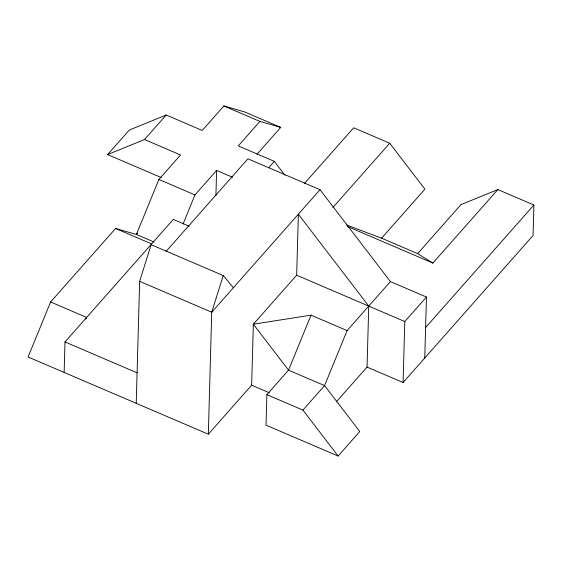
<?xml version="1.0" encoding="UTF-8"?>
<svg xmlns="http://www.w3.org/2000/svg" width="562" height="562" viewBox="0 0 562 562"><rect width="100%" height="100%" fill="white"/><g stroke="black" fill="none" stroke-linecap="round" stroke-linejoin="round"><path stroke-width="0.84" d="M64.145 372.43L64.995 341.935L173.293 219.419L189.31 226.282M136.236 403.319L139.643 281.33L151.15 244.681L223.24 275.57L233.392 287.716M154.016 242.018L136.397 234.466L115.589 228.474L50.608 301.984L28.1 356.989L208.326 434.208L211.733 312.219L223.24 275.57M215.906 195.681L216.609 170.412L232.633 177.276M208.326 434.208L251.643 385.202L253.343 324.211L296.666 275.204L298.366 214.206L368.749 306.093L367.049 367.084L336.434 401.718M311.046 315.149L288.538 370.154L266.88 394.657L266.03 425.153L338.113 456.042L359.778 431.539L324.583 385.595L288.538 370.154L253.343 324.211L311.046 315.149L347.091 330.597L390.414 281.59L426.46 297.031L424.753 358.029M367.049 367.084L403.094 382.532L404.795 321.534L426.46 297.031M346.67 225.011L381.598 238.183L417.643 253.631L460.959 204.624L497.855 189.57L533.9 205.011L533.05 235.513L403.094 382.532M85.993 319.047L86.653 317.432L50.608 301.984M161.294 177.571L107.623 154.571L144.518 139.524L180.564 154.964L158.905 179.468L136.397 234.466L137.55 233.16M183.036 224.034L194.951 194.916L216.609 170.412M347.091 330.597L324.583 385.595L302.925 410.098L266.88 394.657M107.623 154.571L129.281 130.068L166.183 115.013L202.222 130.461L223.887 105.958L244.688 111.95L280.733 127.398L257.052 154.185M144.518 139.524L166.183 115.013M280.733 127.398L259.925 121.406L238.267 145.909L274.312 161.35L284.976 175.274M165.952 251.565L247.94 158.814L320.024 189.703L390.414 281.59M268.615 167.799L274.312 161.35M304.253 183.704L353.674 127.792L389.719 143.233L424.914 189.176L381.598 238.183M320.024 189.703L211.733 312.219L139.643 281.33M332.866 207.554L389.719 143.233M347.337 226.423L432.881 263.079L497.855 189.57M425.603 327.534L533.9 205.011M223.887 105.958L259.925 121.406M158.905 179.468L194.951 194.916M296.666 275.204L404.795 321.534M115.589 228.474L151.635 243.922M251.643 385.202L269.261 392.754M64.995 341.935L137.086 372.824M417.643 253.631L432.881 263.079M302.925 410.098L338.113 456.042"/></g></svg>
